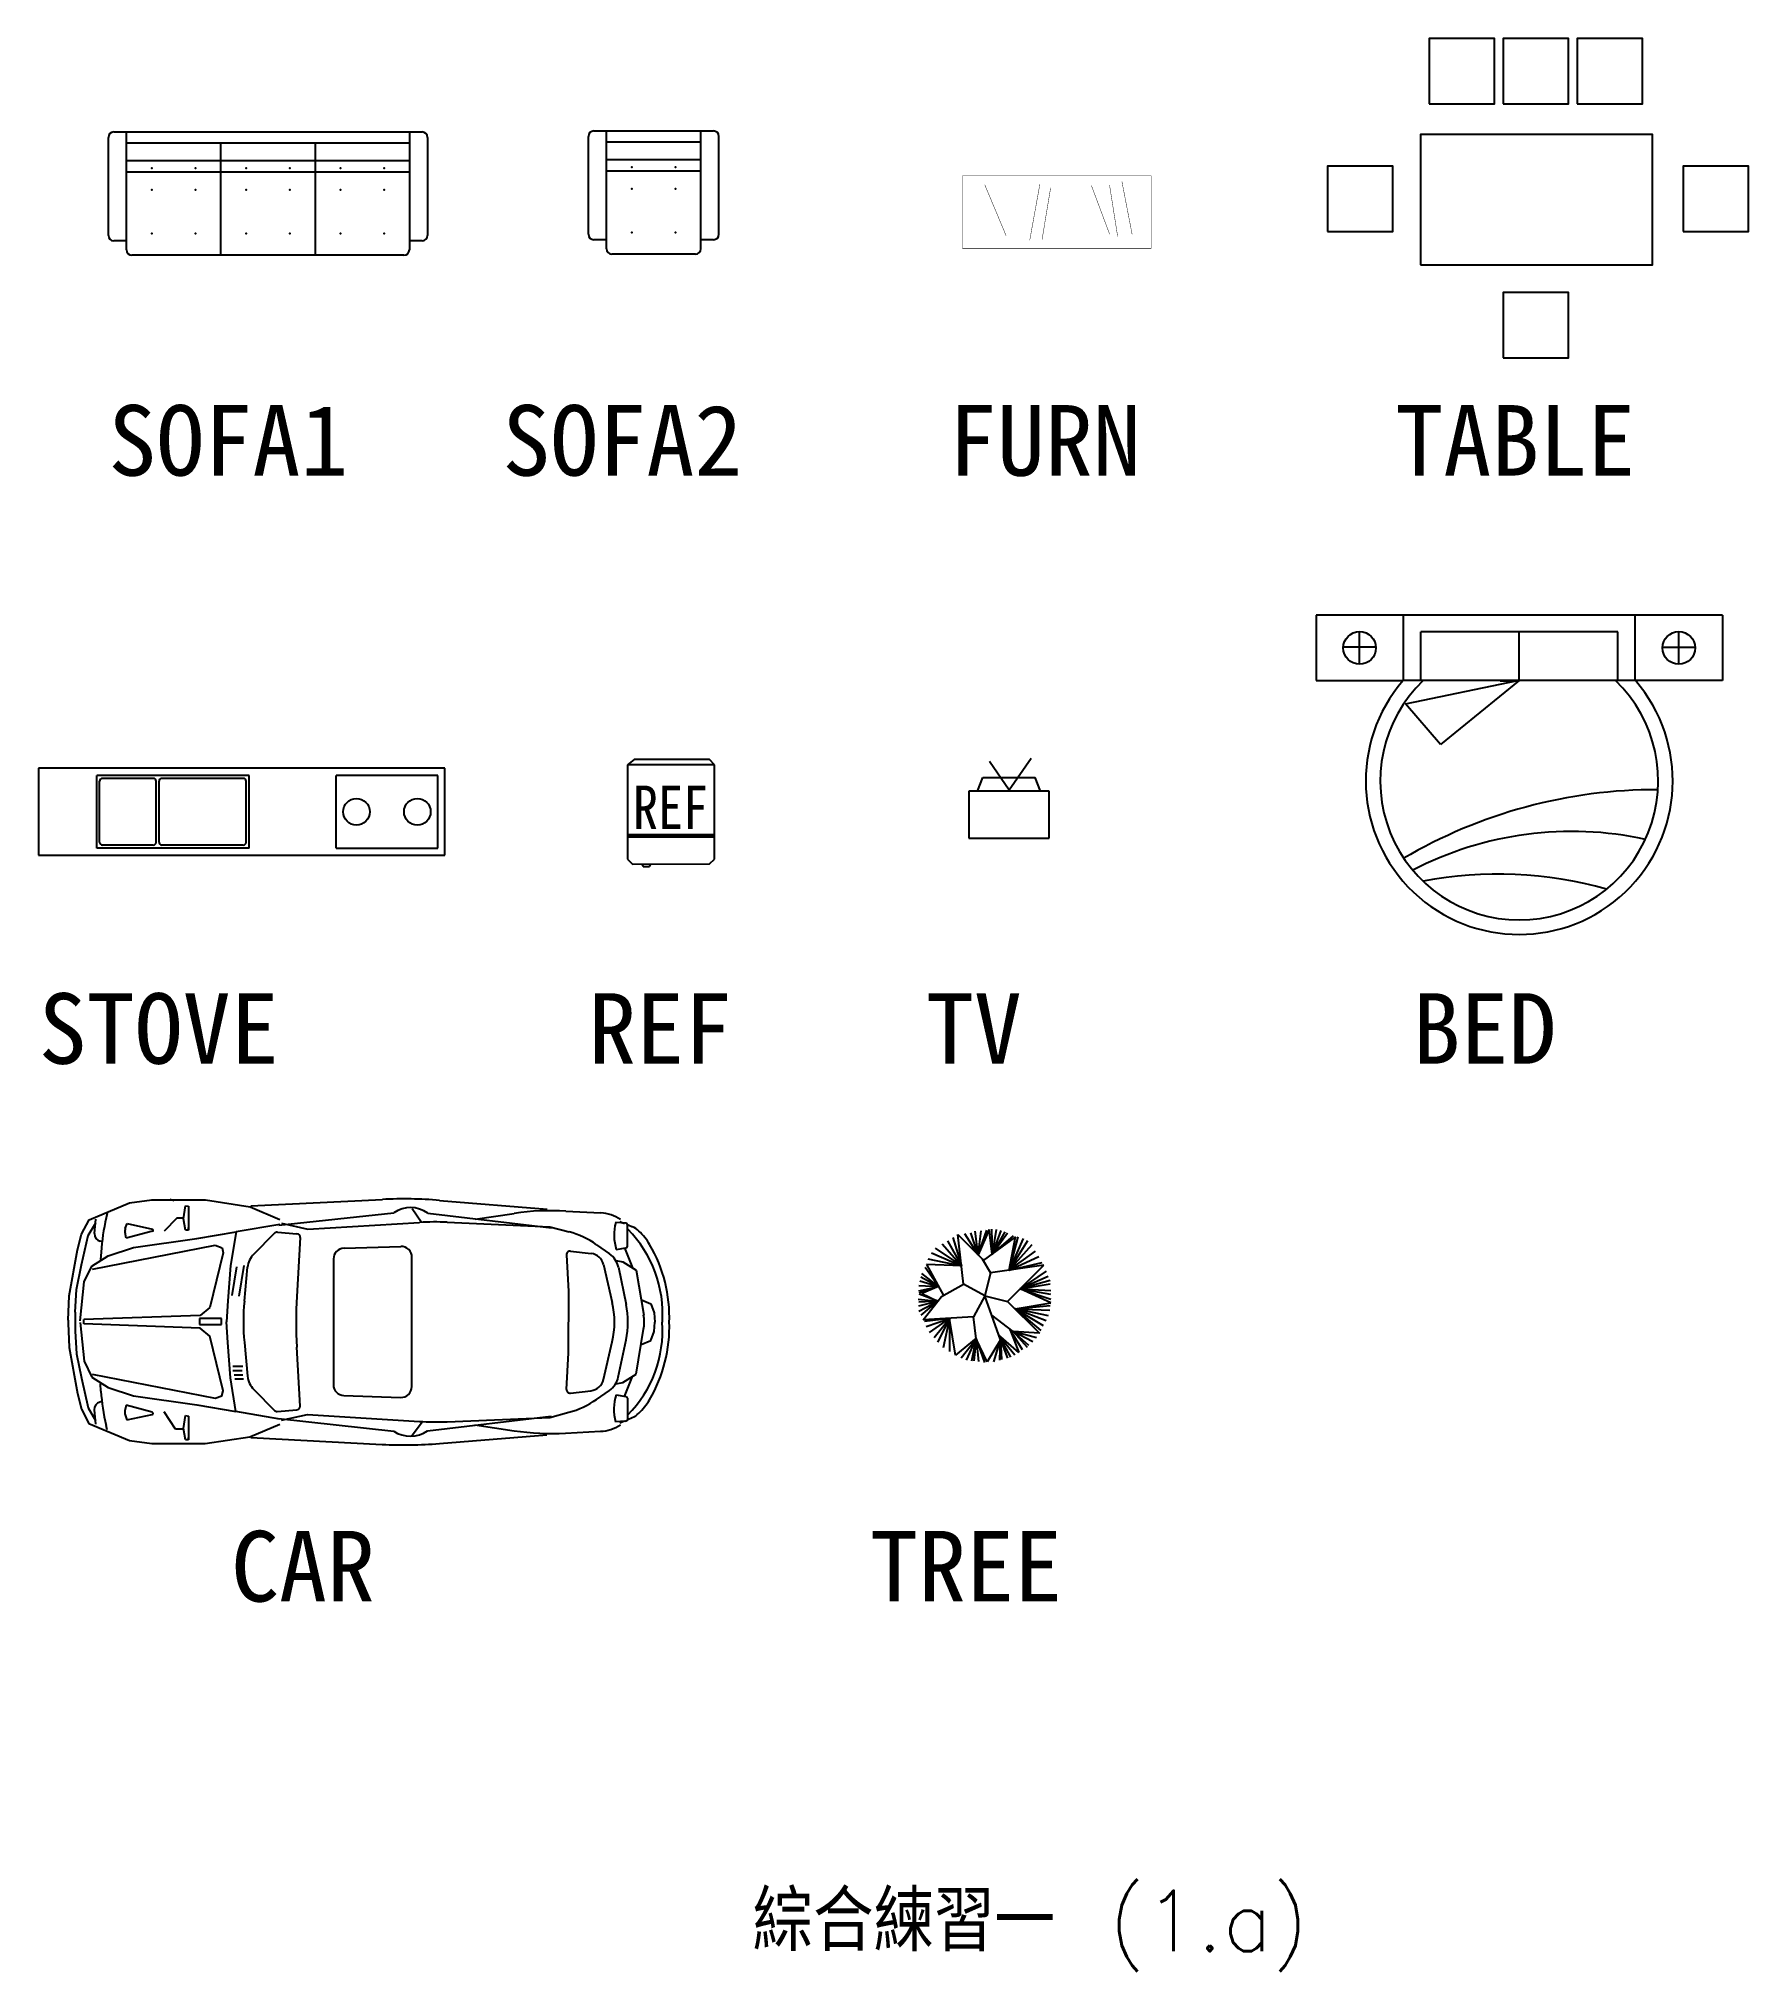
# Model space of a CAD drawing. Extents: x 411.2 to 496.1, y -38.9 to 57.
import ezdxf
from ezdxf.enums import TextEntityAlignment as Align

# ---------------------------------------------------------------- set-up
doc = ezdxf.new("R2010")
doc.units = 0
doc.layers.get('0').update_dxf_attribs({"color": 3, "linetype": 'CONTINUOUS'})
doc.layers.add('文字', color=6, linetype='CONTINUOUS')
doc.layers.add('輪廓線', color=7, linetype='CONTINUOUS')
doc.styles.add('CNS1', font='txt.shx', dxfattribs={"height": 3, "bigfont": 'chineset.shx'})

msp = doc.modelspace()

# ---------------------------------------------------------------- linework, layer by layer
for p, q in [((414.685, 47.233), (414.685, 52.093)), ((414.955, 52.363), (430.255, 52.363)), ((415.585, 46.513), (415.585, 52.363)), ((415.585, 51.823), (429.625, 51.823)), ((420.265, 46.243), (420.265, 51.823)), ((424.945, 51.823), (424.945, 46.243)), ((429.625, 52.363), (429.625, 46.513)), ((430.525, 52.093), (430.525, 47.233)), ((438.504, 47.284), (438.504, 52.144)), ((438.774, 52.414), (444.714, 52.414)), ((439.404, 46.564), (439.404, 52.414)), ((439.404, 51.874), (444.084, 51.874)), ((444.084, 46.564), (444.084, 52.414)), ((444.984, 47.284), (444.984, 52.144)), ((429.625, 50.923), (415.585, 50.923)), ((444.084, 50.974), (439.404, 50.974)), ((415.585, 50.383), (429.625, 50.383)), ((439.404, 50.434), (444.084, 50.434)), ((439.404, 47.014), (438.774, 47.014)), ((444.714, 47.014), (444.084, 47.014)), ((415.585, 46.963), (414.955, 46.963)), ((429.355, 46.243), (415.855, 46.243)), ((430.255, 46.963), (429.625, 46.963)), ((443.814, 46.294), (439.674, 46.294)), ((494.777, 28.378), (474.617, 28.378)), ((474.617, 28.378), (474.617, 25.138)), ((474.617, 28.378), (474.617, 26.218)), ((478.937, 28.378), (478.937, 25.138)), ((490.457, 25.138), (490.457, 28.378)), ((494.777, 28.378), (494.777, 25.138)), ((494.777, 28.378), (494.777, 26.218)), ((476.777, 25.962), (476.777, 27.569)), ((489.582, 27.555), (479.812, 27.555)), ((479.812, 25.13), (479.812, 27.555)), ((484.697, 25.13), (484.697, 27.555)), ((489.582, 25.13), (489.582, 27.555)), ((492.617, 25.962), (492.617, 27.569)), ((477.586, 26.801), (475.931, 26.801)), ((491.807, 26.801), (493.463, 26.801)), ((474.617, 25.138), (478.937, 25.138)), ((490.457, 25.138), (478.937, 25.138)), ((479.046, 23.976), (484.62, 25.138)), ((484.697, 25.138), (480.785, 21.962)), ((483.742, 25.13), (484.429, 25.13)), ((494.777, 25.138), (490.457, 25.138)), ((480.785, 21.962), (479.046, 23.976)), ((440.774, 21.216), (440.451, 20.961)), ((444.518, 21.216), (440.774, 21.216)), ((444.772, 20.961), (444.518, 21.216)), ((458.412, 21.145), (459.378, 19.716)), ((459.378, 19.716), (460.483, 21.285)), ((431.387, 20.787), (411.227, 20.787)), ((411.227, 20.787), (411.227, 16.467)), ((421.667, 20.427), (414.107, 20.427)), ((414.107, 16.827), (414.107, 20.427)), ((416.915, 20.283), (414.395, 20.283)), ((421.379, 20.283), (417.347, 20.283)), ((421.667, 16.827), (421.667, 20.427)), ((431.027, 20.427), (425.987, 20.427)), ((425.987, 16.827), (425.987, 20.427)), ((431.027, 16.827), (431.027, 20.427)), ((431.387, 16.467), (431.387, 20.787)), ((444.761, 20.952), (440.441, 20.952)), ((440.441, 20.952), (440.441, 16.272)), ((444.761, 16.272), (444.761, 20.952)), ((457.813, 19.645), (458.076, 20.332)), ((458.076, 20.332), (460.68, 20.332)), ((460.944, 19.645), (460.68, 20.332)), ((414.251, 17.115), (414.251, 20.139)), ((417.059, 17.115), (417.059, 20.139)), ((417.203, 17.115), (417.203, 20.139)), ((421.523, 17.115), (421.523, 20.139)), ((461.375, 19.645), (457.381, 19.645)), ((457.381, 19.645), (457.381, 17.319)), ((461.375, 17.319), (461.375, 19.645)), ((457.381, 17.319), (461.375, 17.319)), ((411.227, 16.467), (431.387, 16.467)), ((421.667, 16.827), (414.107, 16.827)), ((416.915, 16.971), (414.395, 16.971)), ((421.379, 16.971), (417.347, 16.971)), ((425.987, 16.827), (431.027, 16.827)), ((440.441, 16.272), (440.449, 16.272)), ((440.449, 16.274), (440.703, 16.02)), ((440.703, 16.02), (444.514, 16.041)), ((441.166, 16.024), (441.219, 15.913)), ((441.219, 15.913), (441.536, 15.913)), ((441.536, 15.913), (441.597, 16.024)), ((444.514, 16.041), (444.767, 16.274)), ((417.734, -0.601), (417.959, -0.67)), ((418.42, -1.572), (418.508, -0.925)), ((418.508, -0.925), (418.665, -0.954)), ((418.665, -0.954), (418.665, -2.131)), ((421.759, -0.934), (428.284, -0.611)), ((431.123, -0.658), (436.457, -1.098)), ((413.688, -2.402), (414.057, -1.779)), ((413.998, -2.306), (414.057, -1.592)), ((414.633, -1.314), (414.582, -1.531)), ((415.526, -2.057), (415.616, -1.814)), ((415.616, -1.814), (416.87, -2.08)), ((418.077, -1.543), (417.46, -2.19)), ((418.45, -1.543), (418.077, -1.543)), ((418.508, -2.131), (418.42, -1.572)), ((423.197, -1.858), (421.02, -2.222)), ((423.145, -1.887), (428.856, -1.277)), ((423.281, -1.798), (424.579, -2.095)), ((424.579, -2.095), (430.13, -1.755)), ((430.23, -1.759), (429.76, -1.072)), ((430.531, -1.289), (436.673, -2.029)), ((431.501, -1.743), (436.597, -1.971)), ((432.88, -1.588), (434.828, -1.305)), ((437.389, -1.19), (439.116, -1.284)), ((440.365, -1.789), (439.859, -1.756)), ((440.072, -1.707), (440.3, -1.803)), ((440.447, -2.93), (440.449, -1.879)), ((440.479, -1.879), (440.69, -1.969)), ((413.356, -3.865), (413.688, -2.402)), ((414.374, -2.708), (414.279, -2.687)), ((415.573, -2.53), (415.513, -2.258)), ((416.873, -2.185), (415.573, -2.53)), ((415.934, -2.997), (419.081, -2.553)), ((418.665, -2.131), (418.508, -2.131)), ((418.665, -2.131), (418.665, -2.004)), ((419.081, -2.553), (421.02, -2.222)), ((421.02, -2.222), (420.75, -3.896)), ((421.906, -3.325), (422.934, -2.29)), ((423.075, -2.238), (424.046, -2.313)), ((424.211, -2.502), (424.038, -5.433)), ((436.597, -1.971), (437.544, -2.223)), ((438.915, -2.86), (439.558, -3.312)), ((456.063, -2.82), (457.018, -3.915)), ((456.318, -2.667), (457.018, -3.915)), ((456.585, -2.507), (457.018, -3.915)), ((456.839, -2.354), (458.039, -3.553)), ((457.122, -4.824), (456.839, -2.354)), ((457.849, -3.363), (457.178, -2.312)), ((457.849, -3.363), (457.48, -2.263)), ((457.849, -3.363), (457.703, -2.188)), ((458.401, -2.103), (457.849, -3.363)), ((457.849, -3.363), (458.273, -2.14)), ((457.849, -3.363), (457.988, -2.164)), ((459.702, -2.468), (458.095, -3.645)), ((458.537, -3.321), (458.401, -2.103)), ((458.509, -2.087), (458.537, -3.321)), ((458.742, -2.108), (458.537, -3.321)), ((458.971, -2.148), (458.537, -3.321)), ((459.172, -2.219), (458.537, -3.321)), ((458.537, -3.321), (459.311, -2.268)), ((458.537, -3.321), (459.593, -2.422)), ((459.81, -2.468), (459.38, -4.125)), ((459.38, -4.125), (459.702, -2.468)), ((460.083, -2.555), (459.38, -4.125)), ((460.291, -2.665), (459.38, -4.125)), ((460.51, -2.872), (459.38, -4.125)), ((413.866, -3.927), (414.684, -3.404)), ((413.891, -4.073), (419.993, -2.884)), ((414.324, -3.234), (414.299, -3.586)), ((414.684, -3.404), (415.934, -2.997)), ((420.388, -3.26), (419.722, -5.971)), ((419.993, -2.884), (420.329, -3.011)), ((420.329, -3.011), (420.388, -3.26)), ((425.858, -3.568), (425.852, -9.808)), ((426.381, -3.03), (429.196, -2.946)), ((429.745, -9.897), (429.751, -3.487)), ((437.424, -3.362), (437.519, -5.177)), ((437.624, -3.174), (438.641, -3.294)), ((439.867, -3.642), (440.213, -3.708)), ((439.885, -3.1), (440.372, -3.018)), ((440.213, -3.708), (440.884, -4.117)), ((440.304, -3.02), (440.699, -4.005)), ((455.277, -3.836), (456.13, -5.375)), ((457.018, -3.915), (455.277, -3.836)), ((455.342, -3.562), (457.018, -3.915)), ((455.536, -3.254), (457.018, -3.915)), ((455.716, -3.028), (457.018, -3.915)), ((458.039, -3.553), (458.463, -4.259)), ((459.38, -4.125), (460.692, -3.175)), ((459.38, -4.125), (460.854, -3.446)), ((459.38, -4.125), (461.03, -3.738)), ((413.108, -5.079), (413.356, -3.865)), ((413.286, -6.634), (413.488, -4.709)), ((413.488, -4.709), (413.866, -3.927)), ((420.75, -3.896), (420.611, -5.652)), ((420.831, -5.387), (421.057, -3.955)), ((421.174, -5.417), (421.429, -3.897)), ((421.437, -5.662), (421.598, -3.981)), ((439.257, -3.846), (439.692, -5.727)), ((439.995, -3.977), (440.377, -5.827)), ((440.884, -4.117), (441.249, -6.353)), ((454.954, -4.648), (455.883, -4.93)), ((455.01, -4.453), (455.883, -4.93)), ((455.883, -4.93), (455.055, -4.293)), ((455.883, -4.93), (455.22, -3.988)), ((458.463, -4.259), (458.181, -5.388)), ((461.103, -3.873), (458.463, -4.259)), ((459.31, -5.67), (461.103, -3.873)), ((461.223, -4.166), (459.933, -5.046)), ((461.326, -4.442), (459.933, -5.046)), ((461.414, -4.64), (459.933, -5.046)), ((459.933, -5.046), (461.427, -4.794)), ((413.045, -6.201), (413.108, -5.079)), ((420.611, -5.652), (420.549, -6.683)), ((437.519, -5.177), (437.514, -6.688)), ((441.135, -5.6), (441.598, -5.799)), ((454.873, -5.565), (455.839, -5.667)), ((454.895, -5.155), (455.883, -4.93)), ((454.895, -5.89), (455.839, -5.667)), ((454.896, -6.155), (455.839, -5.667)), ((455.839, -5.667), (454.898, -5.712)), ((454.905, -4.883), (455.883, -4.93)), ((455.883, -4.93), (454.912, -5.262)), ((455.839, -5.667), (454.926, -5.312)), ((455.013, -6.349), (455.839, -5.667)), ((455.883, -4.93), (455.05, -5.282)), ((455.05, -5.282), (455.839, -5.667)), ((455.115, -6.586), (456.024, -5.433)), ((456.024, -5.433), (457.122, -4.824)), ((458.181, -5.388), (457.122, -4.824)), ((458.181, -5.388), (457.617, -6.446)), ((458.951, -7.576), (458.178, -5.394)), ((458.181, -5.388), (459.31, -5.67)), ((459.31, -5.67), (460.895, -7.251)), ((459.686, -6.045), (461.454, -5.736)), ((459.933, -5.046), (461.456, -5.13)), ((459.933, -5.046), (461.441, -5.316)), ((459.933, -5.046), (461.459, -5.555)), ((461.454, -5.736), (459.933, -5.046)), ((412.696, -6.605), (412.696, -6.747)), ((419.236, -6.37), (413.464, -6.569)), ((413.464, -6.785), (413.464, -6.569)), ((419.216, -6.515), (419.216, -6.82)), ((420.296, -6.515), (419.216, -6.515)), ((419.722, -5.971), (419.236, -6.37)), ((420.296, -6.82), (420.296, -6.515)), ((420.609, -7.713), (420.549, -6.683)), ((437.516, -8.222), (437.514, -6.711)), ((441.598, -5.799), (441.771, -6.239)), ((441.77, -7.169), (441.797, -6.705)), ((441.771, -6.239), (441.797, -6.702)), ((457.617, -6.446), (455.115, -6.586)), ((456.417, -6.514), (455.178, -6.677)), ((455.262, -6.921), (456.417, -6.514)), ((455.437, -7.213), (456.417, -6.514)), ((455.664, -7.46), (456.417, -6.514)), ((456.417, -6.514), (455.825, -7.702)), ((456.417, -6.514), (456.112, -7.971)), ((456.417, -6.514), (456.432, -8.161)), ((456.719, -8.337), (456.417, -6.514)), ((457.755, -7.529), (457.617, -6.446)), ((459.587, -7.165), (458.52, -6.36)), ((459.686, -6.045), (461.426, -5.869)), ((461.214, -6.644), (459.686, -6.045)), ((461.094, -6.892), (459.686, -6.045)), ((459.686, -6.045), (460.963, -7.119)), ((461.333, -6.396), (459.686, -6.045)), ((459.686, -6.045), (461.396, -6.108)), ((413.044, -7.152), (413.105, -8.274)), ((413.286, -6.719), (413.484, -8.645)), ((419.216, -6.82), (420.296, -6.82)), ((439.99, -9.427), (440.375, -7.578)), ((440.878, -9.289), (441.248, -7.053)), ((441.132, -7.806), (441.597, -7.608)), ((441.597, -7.608), (441.77, -7.169)), ((457.752, -7.505), (456.719, -8.337)), ((456.996, -8.47), (457.755, -7.529)), ((457.27, -8.585), (457.755, -7.529)), ((457.528, -8.621), (457.755, -7.529)), ((457.755, -7.529), (457.635, -8.616)), ((457.755, -7.529), (457.864, -8.655)), ((457.755, -7.529), (458.159, -8.699)), ((458.3, -8.677), (457.755, -7.529)), ((458.951, -7.576), (458.3, -8.677)), ((458.628, -8.667), (458.951, -7.576)), ((458.864, -7.33), (459.458, -8.448)), ((458.864, -7.33), (459.667, -8.323)), ((459.869, -8.214), (458.864, -7.33)), ((458.917, -8.597), (458.951, -7.576)), ((458.951, -7.576), (459.005, -8.559)), ((458.951, -7.576), (459.305, -8.482)), ((459.413, -7.054), (459.869, -8.214)), ((460.043, -8.083), (459.428, -7.084)), ((460.735, -7.476), (459.587, -7.165)), ((460.554, -7.673), (459.587, -7.165)), ((460.355, -7.866), (459.587, -7.165)), ((459.587, -7.165), (460.275, -7.944)), ((460.895, -7.251), (459.587, -7.165)), ((413.105, -8.274), (413.351, -9.488)), ((420.745, -9.47), (420.609, -7.713)), ((421.435, -7.705), (421.593, -9.386)), ((424.203, -10.87), (424.035, -7.939)), ((437.417, -10.037), (437.516, -8.222)), ((439.252, -9.556), (439.69, -7.677)), ((413.351, -9.488), (413.68, -10.952)), ((413.484, -8.645), (413.861, -9.428)), ((413.861, -9.428), (414.677, -9.952)), ((421.012, -11.144), (420.745, -9.47)), ((420.87, -8.889), (421.36, -8.889)), ((420.87, -9.104), (421.331, -9.104)), ((420.929, -9.32), (421.36, -9.32)), ((420.959, -9.507), (421.39, -9.507)), ((440.207, -9.696), (440.878, -9.289)), ((440.297, -10.384), (440.694, -9.401)), ((414.317, -10.121), (414.293, -9.77)), ((414.677, -9.952), (415.926, -10.362)), ((415.926, -10.362), (419.073, -10.81)), ((421.9, -10.044), (422.925, -11.08)), ((426.374, -10.347), (429.189, -10.437)), ((437.617, -10.225), (438.635, -10.107)), ((438.907, -10.541), (439.552, -10.091)), ((439.861, -9.762), (440.207, -9.696)), ((439.878, -10.304), (440.365, -10.386)), ((440.44, -10.475), (440.44, -11.526)), ((413.68, -10.952), (414.047, -11.576)), ((413.989, -11.049), (414.047, -11.763)), ((414.366, -10.647), (414.271, -10.668)), ((415.565, -10.828), (415.504, -11.099)), ((415.517, -11.301), (415.606, -11.544)), ((416.864, -11.175), (415.565, -10.828)), ((415.606, -11.544), (416.861, -11.28)), ((418.018, -12.017), (417.46, -11.154)), ((418.42, -11.988), (418.508, -11.341)), ((418.508, -11.341), (418.665, -11.37)), ((418.665, -11.37), (418.665, -12.547)), ((419.073, -10.81), (421.012, -11.144)), ((423.188, -11.513), (421.012, -11.144)), ((423.066, -11.133), (424.037, -11.06)), ((423.136, -11.484), (428.845, -12.105)), ((423.271, -11.573), (424.57, -11.278)), ((424.57, -11.278), (430.12, -11.63)), ((430.521, -12.097), (436.664, -11.368)), ((431.492, -11.644), (436.587, -11.426)), ((436.587, -11.426), (437.535, -11.176)), ((440.469, -11.526), (440.681, -11.437)), ((414.622, -12.042), (414.572, -11.825)), ((418.45, -12.017), (418.018, -12.017)), ((418.508, -12.547), (418.42, -11.988)), ((418.665, -12.547), (418.665, -12.419)), ((421.748, -12.434), (428.272, -12.769)), ((429.73, -12.361), (430.26, -11.654)), ((431.111, -12.728), (436.446, -12.298)), ((432.87, -11.802), (434.818, -12.089)), ((437.378, -12.209), (439.106, -12.118)), ((440.355, -11.615), (439.849, -11.648)), ((440.062, -11.697), (440.29, -11.601)), ((418.665, -12.547), (418.508, -12.547))]:
    msp.add_line(p, q)
at = {"linetype": 'Continuous'}
for points in [[(480.225, 53.754), (483.465, 53.754), (483.465, 56.994), (480.225, 56.994)], [(483.897, 53.754), (487.137, 53.754), (487.137, 56.994), (483.897, 56.994)], [(487.569, 53.754), (490.809, 53.754), (490.809, 56.994), (487.569, 56.994)], [(479.793, 45.762), (491.313, 45.762), (491.313, 52.242), (479.793, 52.242)], [(475.185, 47.418), (478.425, 47.418), (478.425, 50.658), (475.185, 50.658)], [(492.825, 47.418), (496.065, 47.418), (496.065, 50.658), (492.825, 50.658)], [(483.897, 41.154), (487.137, 41.154), (487.137, 44.394), (483.897, 44.394)]]:
    msp.add_lwpolyline(points, close=True, dxfattribs=at)
for points, const_width in [([(466.434, 50.189), (457.074, 50.189), (457.074, 46.589), (466.434, 46.589), (466.434, 50.189)], 0.0216), ([(465.487, 47.285), (464.982, 49.895)], 0.0216), ([(459.236, 47.212), (458.173, 49.748)], 0.0216), ([(460.407, 46.991), (460.912, 49.785)], 0.0216), ([(461.019, 47.027), (461.444, 49.601)], 0.0216), ([(464.37, 47.285), (463.466, 49.711)], 0.0216), ([(464.769, 47.175), (464.37, 49.711)], 0.0216), ([(440.449, 17.44), (444.767, 17.44)], 0.216)]:
    msp.add_lwpolyline(points, dxfattribs=dict(const_width=const_width))
for points in [[(412.696, -6.605), (412.737, -5.388), (413.154, -3.117), (413.36, -2.338), (413.728, -1.623), (415.739, -0.785), (416.848, -0.631), (419.51, -0.635), (421.723, -0.981), (423.198, -1.608)], [(412.696, -6.747), (412.734, -7.964), (413.147, -10.236), (413.351, -11.015), (413.718, -11.731), (415.727, -12.574), (416.836, -12.729), (419.498, -12.729), (421.712, -12.387), (423.188, -11.763)], [(413.886, -9.282), (419.985, -10.48), (420.322, -10.354), (420.381, -10.105), (419.721, -7.393), (419.235, -6.993), (413.464, -6.785)]]:
    msp.add_lwpolyline(points)
for centre, radius in [((476.777, 26.758), 0.811), ((492.617, 26.758), 0.811), ((426.995, 18.627), 0.66), ((430.019, 18.627), 0.66)]:
    msp.add_circle(centre, radius)
for centre, radius, start, end in [((414.955, 52.093), 0.27, 90, 180), ((430.255, 52.093), 0.27, 0, 90), ((438.774, 52.144), 0.27, 90, 180), ((444.714, 52.144), 0.27, 360, 90), ((414.955, 47.233), 0.27, 180, 270), ((430.255, 47.233), 0.27, 270, 0), ((438.774, 47.284), 0.27, 180, 270), ((444.714, 47.284), 0.27, 270, 360), ((415.855, 46.513), 0.27, 180, 270), ((429.355, 46.513), 0.27, 270, 0), ((439.674, 46.564), 0.27, 180, 270), ((443.814, 46.564), 0.27, 270, 360), ((414.395, 20.139), 0.144, 90, 180), ((416.915, 20.139), 0.144, 0, 90), ((417.347, 20.139), 0.144, 90, 180), ((421.379, 20.139), 0.144, 0, 90), ((491.503, -5.084), 24.806, 89.82223, 120.43592), ((487.302, 0.525), 17.126, 77.6842, 117.4351), ((414.395, 17.115), 0.144, 180, 270), ((416.915, 17.115), 0.144, 270, 0), ((417.347, 17.115), 0.144, 180, 270), ((421.379, 17.115), 0.144, 270, 0), ((483.657, -4.58), 20.105, 74.48949, 100.69737), ((429.35, -22.151), 21.565, 85.28227, 92.8322), ((425.08, -3.992), 10.783, 166.8036, 175.96813), ((429.685, -2.477), 1.459, 54.53621, 124.66397), ((430.922, -14.67), 12.939, 87.43615, 93.51074), ((436.686, -14.11), 12.939, 86.88683, 98.25463), ((439.014, -3.294), 2.012, 57.21697, 87.0694), ((442.358, -2.379), 2.575, 165.98311, 196.24054), ((440.359, -1.879), 0.0899, 359.88702, 86.21745), ((414.357, -2.336), 0.36, 175.25756, 257.45154), ((415.864, -2.181), 0.359, 159.86576, 192.42543), ((416.859, -2.133), 0.0539, 284.84703, 77.99949), ((423.061, -2.417), 0.18, 85.6021, 135.19167), ((424.032, -2.492), 0.18, 356.61264, 85.6021), ((436.438, -6.392), 4.313, 54.95707, 75.14209), ((436.193, -6.298), 5.996, 356.13211, 44.40648), ((440.271, -2.962), 1.078, 46.27065, 67.0884), ((438.886, -4.409), 3.082, 30.34471, 46.27065), ((435.367, -6.469), 7.159, 357.95647, 30.34471), ((422.671, -4.084), 1.078, 135.19167, 174.50838), ((426.397, -3.569), 0.539, 91.70714, 179.88592), ((429.212, -3.485), 0.539, 359.81148, 91.70714), ((437.603, -3.352), 0.18, 83.26303, 183.00206), ((438.557, -4.008), 0.719, 13.00967, 83.26303), ((438.939, -4.195), 1.078, 11.6564, 54.95707), ((440.357, -2.93), 0.0899, 279.49474, 359.88702), ((432.17, -6.694), 10.783, 174.50838, 185.37864), ((445.566, -6.707), 21.565, 176.61264, 183.27439), ((435.49, -6.697), 4.313, 346.87735, 13.00967), ((421.658, -6.685), 8.626, 176.78119, 183.10584), ((436.153, -6.698), 4.313, 348.23063, 11.6564), ((436.192, -7.098), 5.996, 315.48055, 3.75491), ((439.12, -6.701), 2.157, 350.61166, 9.27536), ((435.367, -6.925), 7.159, 329.54232, 1.93055), ((422.666, -9.285), 1.078, 185.37864, 224.69535), ((438.552, -9.393), 0.719, 276.62399, 346.87735), ((438.934, -9.207), 1.078, 304.92996, 348.23063), ((425.075, -9.384), 10.783, 183.91889, 193.08342), ((426.391, -9.808), 0.539, 180.0011, 268.17988), ((429.206, -9.898), 0.539, 268.17988, 0.07554), ((437.596, -10.047), 0.18, 176.88496, 276.62399), ((436.438, -7.005), 4.313, 284.74494, 304.92996), ((442.349, -11.029), 2.575, 163.64649, 193.90392), ((440.35, -10.475), 0.0899, 0, 80.39228), ((414.348, -11.02), 0.36, 102.43548, 184.62947), ((415.855, -11.178), 0.359, 167.46159, 200.02127), ((416.85, -11.227), 0.0539, 281.88754, 75.03999), ((423.053, -10.953), 0.18, 224.69535, 274.28493), ((424.024, -10.881), 0.18, 274.28493, 3.27439), ((440.263, -10.443), 1.078, 292.79862, 313.61637), ((438.881, -8.992), 3.082, 313.61637, 329.54232), ((429.677, -10.907), 1.459, 235.22305, 305.35082), ((430.938, 1.284), 12.939, 266.37629, 272.45087), ((436.701, 0.713), 12.939, 261.6324, 273.00019), ((439.007, -10.108), 2.012, 272.81763, 302.67005), ((440.35, -11.526), 0.0899, 273.66957, 0), ((429.38, 8.768), 21.565, 267.05483, 274.60476)]:
    msp.add_arc(centre, radius, start, end)
for radius, start, end in [(7.617, 139.13434, 40.86566), (6.897, 133.73085, 46.26915)]:
    msp.add_arc((484.697, 20.155), radius, start, end, dxfattribs=at)
for p in [(416.845, 50.563), (419.005, 50.563), (421.525, 50.563), (423.685, 50.563), (426.205, 50.563), (428.365, 50.563), (440.664, 50.614), (442.824, 50.614), (416.845, 49.483), (419.005, 49.483), (421.525, 49.483), (423.685, 49.483), (426.205, 49.483), (428.365, 49.483), (440.664, 49.534), (442.824, 49.534), (416.845, 47.323), (419.005, 47.323), (421.525, 47.323), (423.685, 47.323), (426.205, 47.323), (428.365, 47.323), (440.664, 47.374), (442.824, 47.374)]:
    msp.add_point(p)

# ---------------------------------------------------------------- texts
at = {"width": 0.647308}
msp.add_text('REF', height=2.16, dxfattribs=at).set_placement((440.718, 17.767), (444.447, 17.767), align=Align.FIT)
at = {"layer": '文字', "linetype": 'Continuous'}
for s, p in [('SOFA1', (414.685, 35.308)), ('SOFA2', (434.235, 35.308)), ('FURN', (456.39, 35.308)), ('TABLE', (478.545, 35.308)), ('STOVE', (411.227, 6.121)), ('REF', (438.495, 6.121)), ('TV', (455.251, 6.121)), ('BED', (479.397, 6.121)), ('CAR', (420.769, -20.564)), ('TREE', (452.485, -20.564))]:
    msp.add_text(s, height=3.5023, dxfattribs=at).set_placement(p)
at = {"layer": '輪廓線', "style": 'CNS1'}
msp.add_text('綜合練習一 (1.a)', height=3, dxfattribs=at).set_placement((446.657, -37.92))

doc.saveas('drawing.dxf')
